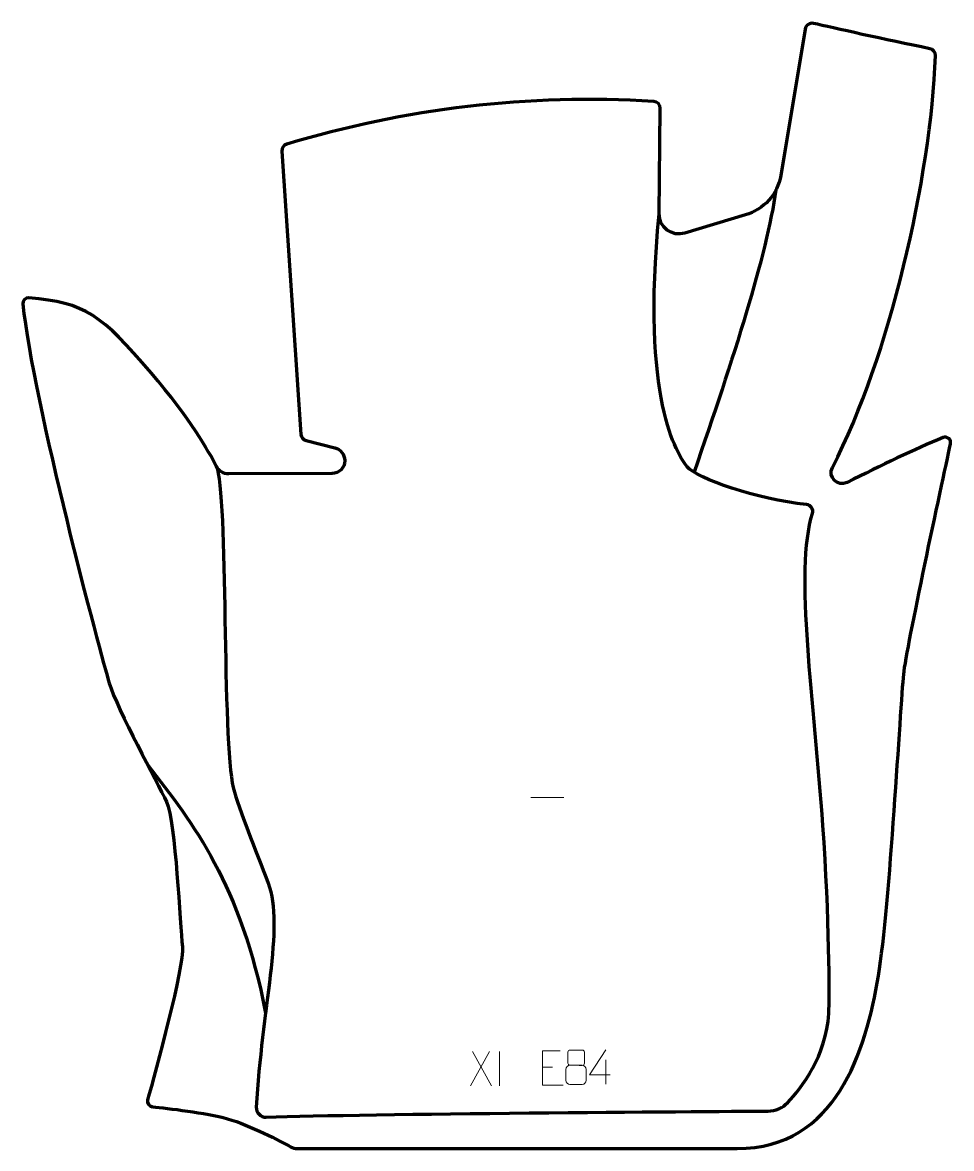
# Model space of a CAD drawing. Header units: millimetres. Extents: x -336 to 337, y -407 to 408.
import ezdxf

# ---------------------------------------------------------------- set-up
doc = ezdxf.new("R2010")
doc.units = ezdxf.units.MM
doc.header["$MEASUREMENT"] = 0
for name, color, linetype in [('layer 1', 7, 'Continuous'), ('layer 2', 7, 'Continuous'), ('layer 3', 7, 'Continuous')]:
    doc.layers.add(name, color=color, linetype=linetype)

msp = doc.modelspace()

# ---------------------------------------------------------------- linework, layer by layer
at = {"layer": 'layer 1', "color": 250, "lineweight": 9}
for points in [[(31.9169, -153.2593), (31.9169, -153.2593), (55.8949, -153.2593), (55.8949, -153.2593)], [(2.0467, -337.1909), (2.0467, -337.1909), (-11.6939, -362.0867), (-11.6939, -362.0867)], [(-10.2393, -337.1909), (-10.2393, -337.1909), (3.5013, -362.1444), (3.5013, -362.1444)], [(9.2688, -337.1899), (9.2688, -337.1899), (9.2688, -362.164), (9.2688, -362.164)], [(40.3836, -348.5835), (40.3836, -348.5835), (47.5517, -348.5835), (47.5517, -348.5835)], [(86.3033, -343.3096), (86.3033, -343.3096), (86.3033, -360.9743), (86.3033, -360.9743)]]:
    msp.add_open_spline(points, degree=3, dxfattribs=at)
for points, knots in [([(53.2575, -336.7038), (53.2575, -336.7038), (40.3836, -336.7038), (40.3836, -336.7038), (40.3836, -336.7038), (40.3836, -336.7038), (40.3836, -361.6574), (40.3836, -361.6574), (40.3836, -361.6574), (40.3836, -361.6574), (55.2494, -361.6574), (55.2494, -361.6574)], [0, 0, 0, 0, 0.25, 0.25, 0.25, 0.25, 0.5, 0.5, 0.5, 0.5, 1, 1, 1, 1]), ([(58.7347, -337.6649), (58.7347, -339.8779), (58.7347, -343.5602), (58.7347, -345.7735), (58.7347, -345.7735), (58.7497, -346.2809), (59.5571, -347.2123), (60.2572, -347.2111), (60.2572, -347.2111), (63.2271, -347.2109), (66.1973, -347.2958), (69.1677, -347.2961), (69.1677, -347.2961), (69.9648, -347.2919), (70.6855, -346.5016), (70.6829, -345.7809), (70.6829, -345.7809), (70.6826, -343.5649), (70.6826, -339.8802), (70.6829, -337.6649), (70.6829, -337.6649), (70.6644, -336.9541), (70.053, -336.1937), (69.2191, -336.2011), (69.2191, -336.2011), (66.202, -336.2014), (63.1851, -336.2014), (60.1685, -336.2011), (60.1685, -336.2011), (59.5421, -336.1935), (58.718, -336.9045), (58.7347, -337.6649)], [0, 0, 0, 0, 0.11111111, 0.11111111, 0.11111111, 0.11111111, 0.22222222, 0.22222222, 0.22222222, 0.22222222, 0.33333333, 0.33333333, 0.33333333, 0.33333333, 0.44444444, 0.44444444, 0.44444444, 0.44444444, 0.55555556, 0.55555556, 0.55555556, 0.55555556, 0.66666667, 0.66666667, 0.66666667, 0.66666667, 0.77777778, 0.77777778, 0.77777778, 0.77777778, 1, 1, 1, 1]), ([(89.2474, -354.0707), (89.2474, -354.0707), (74.4257, -354.0707), (74.4257, -354.0707), (74.4257, -354.0707), (74.4257, -354.0707), (86.3033, -336.0002), (86.3033, -336.0002)], [0, 0, 0, 0, 0.33333333, 0.33333333, 0.33333333, 0.33333333, 1, 1, 1, 1]), ([(57.2759, -350.1831), (57.2759, -353.3539), (57.2759, -355.056), (57.2759, -358.2274), (57.2759, -358.2274), (57.2674, -359.4493), (58.9653, -361.142), (60.2179, -361.1505), (60.2179, -361.1505), (63.201, -361.1502), (66.1843, -361.1502), (69.1677, -361.1505), (69.1677, -361.1505), (70.491, -361.1388), (72.1114, -359.5172), (72.1003, -358.218), (72.1003, -358.218), (72.1, -355.0498), (72.1, -353.351), (72.1003, -350.1831), (72.1003, -350.1831), (72.0306, -348.8027), (70.4528, -347.2241), (69.1474, -347.2302), (69.1474, -347.2302), (66.1708, -347.2305), (63.1942, -347.2305), (60.2179, -347.2302), (60.2179, -347.2302), (59.1384, -347.2238), (57.2921, -348.8027), (57.2759, -350.1831)], [0, 0, 0, 0, 0.11111111, 0.11111111, 0.11111111, 0.11111111, 0.22222222, 0.22222222, 0.22222222, 0.22222222, 0.33333333, 0.33333333, 0.33333333, 0.33333333, 0.44444444, 0.44444444, 0.44444444, 0.44444444, 0.55555556, 0.55555556, 0.55555556, 0.55555556, 0.66666667, 0.66666667, 0.66666667, 0.66666667, 0.77777778, 0.77777778, 0.77777778, 0.77777778, 1, 1, 1, 1])]:
    msp.add_open_spline(points, degree=3, knots=knots, dxfattribs=at)
at = {"layer": 'layer 2', "color": 230, "lineweight": 200}
msp.add_open_spline([(-242.1526, -377.2856), (-244.6175, -377.0305), (-246.2611, -374.6221), (-245.595, -372.2352), (-245.595, -372.2352), (-240.0874, -352.4811), (-218.8269, -274.998), (-220.3887, -261.4612), (-220.3887, -261.4612), (-222.1819, -245.921), (-225.1699, -171.2083), (-231.9432, -156.4649), (-231.9432, -156.4649), (-238.7166, -141.7217), (-267.4037, -89.9209), (-273.3801, -70.3957), (-273.3801, -70.3957), (-279.2197, -51.3182), (-328.804, 134.0056), (-335.904, 204.1883), (-335.904, 204.1883), (-336.1552, 206.6732), (-334.0872, 208.774), (-331.5984, 208.5661), (-331.5984, 208.5661), (-290.4997, 205.1362), (-279.201, 196.4003), (-243.0995, 154.3401), (-243.0995, 154.3401), (-214.5329, 121.0583), (-200.9863, 96.9202), (-195.8629, 86.5919), (-195.8629, 86.5919), (-194.1699, 83.1795), (-190.6767, 81.0335), (-186.8677, 81.0501), (-186.8677, 81.0501), (-186.8677, 81.0501), (-111.9945, 81.38), (-111.9945, 81.38), (-111.9945, 81.38), (-106.9385, 81.4022), (-102.8516, 85.5077), (-102.8516, 90.5642), (-102.8516, 90.5642), (-102.8516, 90.5642), (-102.8516, 90.7699), (-102.8516, 90.7699), (-102.8516, 90.7699), (-102.8516, 95.1323), (-105.7835, 98.8986), (-109.9696, 99.9583), (-109.9696, 99.9583), (-109.9696, 99.9583), (-130.8117, 105.2352), (-130.8117, 105.2352), (-130.8117, 105.2352), (-132.909, 105.7661), (-134.4266, 107.5856), (-134.573, 109.7444), (-134.573, 109.7444), (-134.573, 109.7444), (-148.4037, 314.7478), (-148.4037, 314.7478), (-148.4037, 314.7478), (-148.5603, 317.0687), (-147.0977, 319.1973), (-144.871, 319.8694), (-144.871, 319.8694), (-59.1505, 345.7351), (29.9837, 356.45), (120.8981, 350.8944), (120.8981, 350.8944), (123.5601, 350.7318), (125.6316, 348.5188), (125.6052, 345.8522), (125.6052, 345.8522), (125.6052, 345.8522), (124.8471, 269.4342), (124.8471, 269.4342), (124.8471, 269.4342), (124.7504, 259.6791), (134.1502, 252.6349), (143.4847, 255.467), (143.4847, 255.467), (143.4847, 255.467), (187.3018, 268.7604), (187.3018, 268.7604), (187.3018, 268.7604), (200.6414, 272.5485), (210.6267, 283.6522), (212.984, 297.3188), (212.984, 297.3188), (212.984, 297.3188), (230.5619, 403.3169), (230.5619, 403.3169), (230.5619, 403.3169), (231.0328, 406.1585), (233.8011, 408.0155), (236.6088, 407.3731), (236.6088, 407.3731), (250.3604, 404.2284), (288.9328, 395.4926), (320.9072, 389.0696), (320.9072, 389.0696), (323.31, 388.587), (325.0142, 386.4375), (324.9221, 383.9882), (324.9221, 383.9882), (321.5651, 294.7192), (291.6411, 165.9207), (250.2761, 85.7802), (250.2761, 85.7802), (246.7417, 78.9316), (254.0008, 71.5442), (260.918, 74.9407), (260.918, 74.9407), (285.658, 87.09), (309.8472, 99.0912), (330.4276, 107.3874), (330.4276, 107.3874), (333.405, 108.5876), (336.5109, 105.9658), (335.8293, 102.8278), (335.8293, 102.8278), (329.2116, 72.3489), (304.0282, -44.3085), (301.9538, -64.0207), (301.9538, -64.0207), (299.5631, -86.7332), (291.9508, -232.4251), (283.626, -282.3809), (283.626, -282.3809), (274.4619, -337.3695), (252.8609, -407.4996), (181.3695, -407.4996), (181.3695, -407.4996), (181.3695, -407.4996), (-137.3021, -407.4996), (-137.3021, -407.4996), (-137.3021, -407.4996), (-138.9916, -407.4996), (-140.6507, -407.0731), (-142.1302, -406.2567), (-142.1302, -406.2567), (-149.1212, -402.3995), (-171.1688, -390.6163), (-187.7176, -385.9823), (-187.7176, -385.9823), (-203.418, -381.5856), (-231.1191, -378.4265), (-242.1526, -377.2856)], degree=3, knots=[0, 0, 0, 0, 0.02564103, 0.02564103, 0.02564103, 0.02564103, 0.05128205, 0.05128205, 0.05128205, 0.05128205, 0.07692308, 0.07692308, 0.07692308, 0.07692308, 0.1025641, 0.1025641, 0.1025641, 0.1025641, 0.12820513, 0.12820513, 0.12820513, 0.12820513, 0.15384615, 0.15384615, 0.15384615, 0.15384615, 0.17948718, 0.17948718, 0.17948718, 0.17948718, 0.20512821, 0.20512821, 0.20512821, 0.20512821, 0.23076923, 0.23076923, 0.23076923, 0.23076923, 0.25641026, 0.25641026, 0.25641026, 0.25641026, 0.28205128, 0.28205128, 0.28205128, 0.28205128, 0.30769231, 0.30769231, 0.30769231, 0.30769231, 0.33333333, 0.33333333, 0.33333333, 0.33333333, 0.35897436, 0.35897436, 0.35897436, 0.35897436, 0.38461538, 0.38461538, 0.38461538, 0.38461538, 0.41025641, 0.41025641, 0.41025641, 0.41025641, 0.43589744, 0.43589744, 0.43589744, 0.43589744, 0.46153846, 0.46153846, 0.46153846, 0.46153846, 0.48717949, 0.48717949, 0.48717949, 0.48717949, 0.51282051, 0.51282051, 0.51282051, 0.51282051, 0.53846154, 0.53846154, 0.53846154, 0.53846154, 0.56410256, 0.56410256, 0.56410256, 0.56410256, 0.58974359, 0.58974359, 0.58974359, 0.58974359, 0.61538462, 0.61538462, 0.61538462, 0.61538462, 0.64102564, 0.64102564, 0.64102564, 0.64102564, 0.66666667, 0.66666667, 0.66666667, 0.66666667, 0.69230769, 0.69230769, 0.69230769, 0.69230769, 0.71794872, 0.71794872, 0.71794872, 0.71794872, 0.74358974, 0.74358974, 0.74358974, 0.74358974, 0.76923077, 0.76923077, 0.76923077, 0.76923077, 0.79487179, 0.79487179, 0.79487179, 0.79487179, 0.82051282, 0.82051282, 0.82051282, 0.82051282, 0.84615385, 0.84615385, 0.84615385, 0.84615385, 0.87179487, 0.87179487, 0.87179487, 0.87179487, 0.8974359, 0.8974359, 0.8974359, 0.8974359, 0.92307692, 0.92307692, 0.92307692, 0.92307692, 0.94871795, 0.94871795, 0.94871795, 0.94871795, 1, 1, 1, 1], dxfattribs=at)
at = {"layer": 'layer 3', "color": 142, "lineweight": 200}
for points in [[(209.3943, 286.7209), (202.6005, 239.6864), (178.4924, 164.4904), (150.0793, 82.2925)], [(-245.6578, -129.444), (-212.0219, -172.3876), (-178.2296, -216.9124), (-160.105, -309.5007)]]:
    msp.add_open_spline(points, degree=3, dxfattribs=at)
msp.add_open_spline([(-195.8628, 86.5918), (-187.2194, 68.4636), (-191.8972, -114.0291), (-183.53, -146.103), (-183.53, -146.103), (-179.2099, -162.6627), (-167.6183, -190.747), (-158.2337, -215.4065), (-158.2337, -215.4065), (-146.415, -246.4615), (-163.1684, -307.9863), (-166.8524, -377.4804), (-166.8524, -377.4804), (-167.0697, -381.5839), (-163.7194, -384.9903), (-159.6124, -384.8432), (-159.6124, -384.8432), (-88.9598, -382.3155), (156.1061, -380.7083), (203.675, -380.4165), (203.675, -380.4165), (209.1554, -380.3827), (214.3839, -378.1076), (218.1269, -374.105), (218.1269, -374.105), (227.9736, -363.5746), (245.8648, -340.438), (247.641, -309.8462), (247.641, -309.8462), (248.3106, -298.3132), (248.1945, -240.4999), (243.4316, -173.5526), (243.4316, -173.5526), (237.1635, -85.4492), (222.7956, 11.4262), (235.8342, 52.4426), (235.8342, 52.4426), (236.798, 55.4744), (234.7099, 58.6084), (231.5437, 58.9189), (231.5437, 58.9189), (195.7636, 62.4289), (151.9274, 77.7576), (145.1753, 86.1978), (145.1753, 86.1978), (138.0033, 95.1626), (111.4956, 135.1252), (124.8472, 269.4341)], degree=3, knots=[0, 0, 0, 0, 0.07692308, 0.07692308, 0.07692308, 0.07692308, 0.15384615, 0.15384615, 0.15384615, 0.15384615, 0.23076923, 0.23076923, 0.23076923, 0.23076923, 0.30769231, 0.30769231, 0.30769231, 0.30769231, 0.38461538, 0.38461538, 0.38461538, 0.38461538, 0.46153846, 0.46153846, 0.46153846, 0.46153846, 0.53846154, 0.53846154, 0.53846154, 0.53846154, 0.61538462, 0.61538462, 0.61538462, 0.61538462, 0.69230769, 0.69230769, 0.69230769, 0.69230769, 0.76923077, 0.76923077, 0.76923077, 0.76923077, 0.84615385, 0.84615385, 0.84615385, 0.84615385, 1, 1, 1, 1], dxfattribs=at)

doc.saveas('drawing.dxf')
